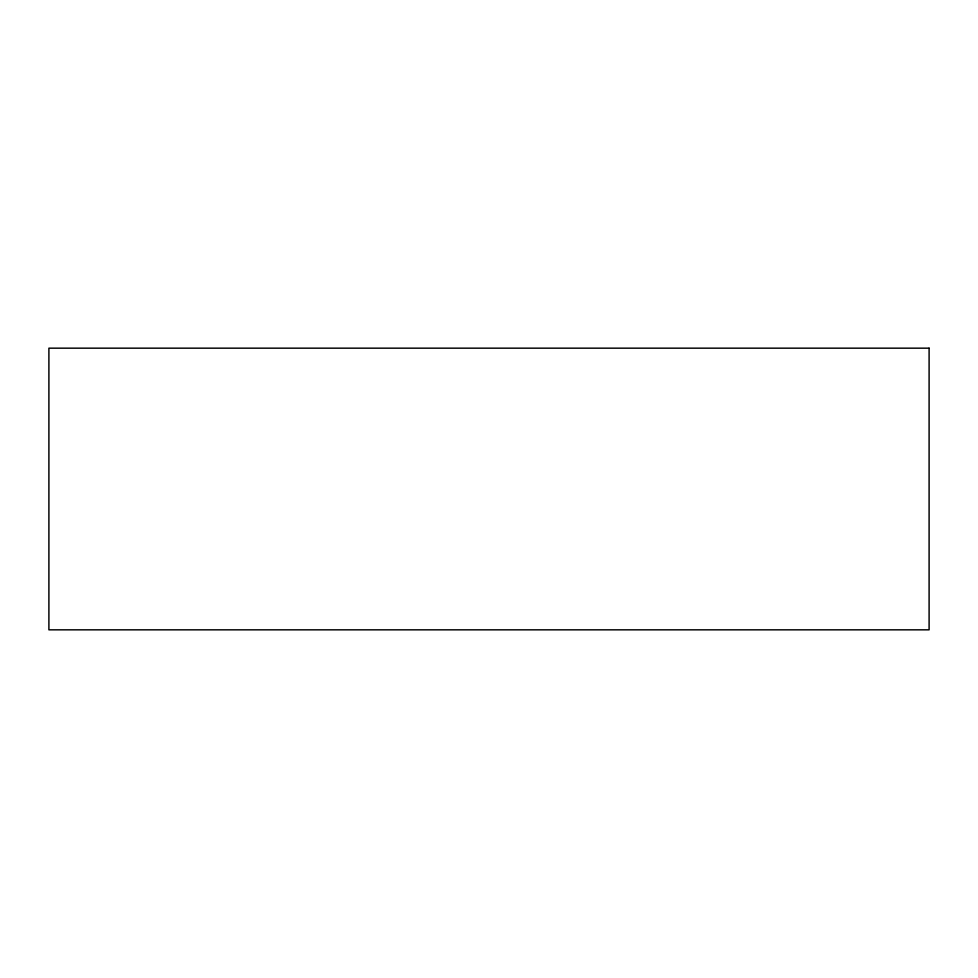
<?xml version="1.0" encoding="UTF-8"?>
<svg xmlns="http://www.w3.org/2000/svg" width="978" height="978" viewBox="0 0 978 978"><rect width="100%" height="100%" fill="white"/><g stroke="black" fill="none" stroke-linecap="round" stroke-linejoin="round"><path stroke-width="1.47" d="M929.1 348.168L48.9 348.168L48.9 629.832L929.1 629.832L929.1 348.168"/></g></svg>
